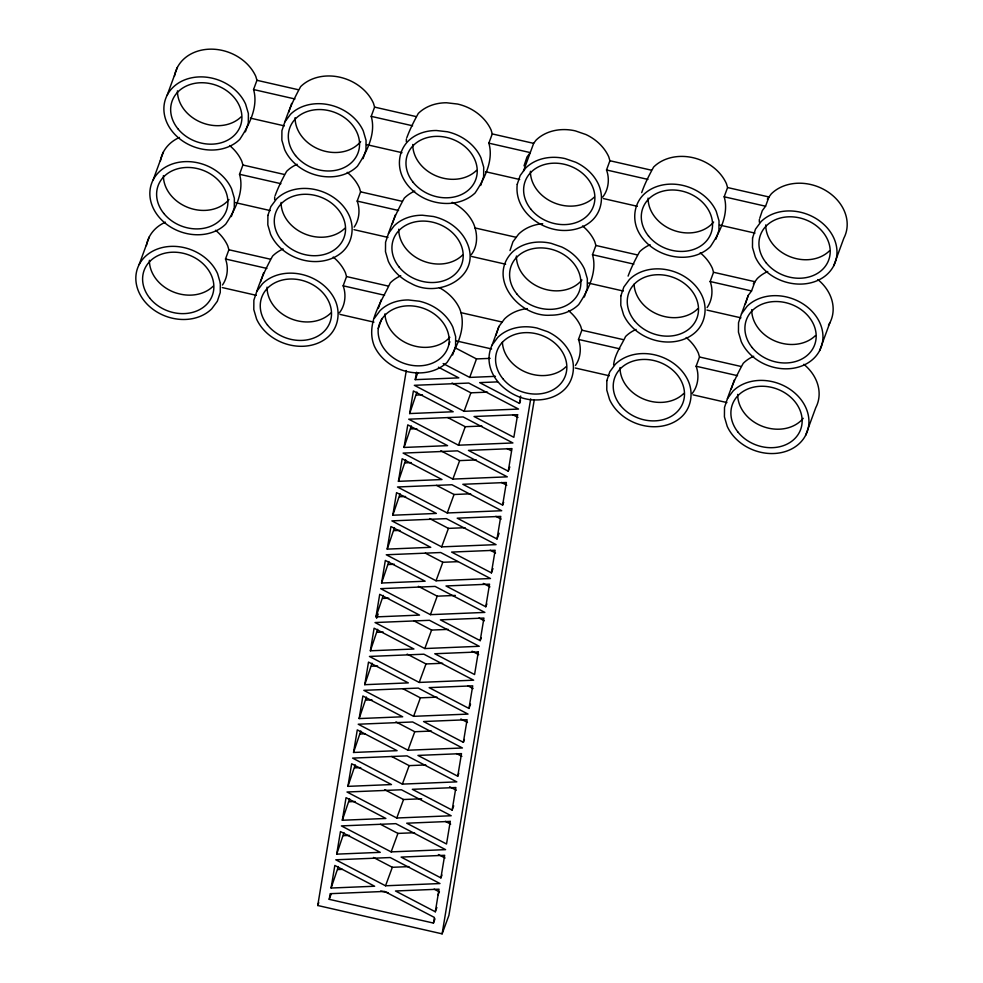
<?xml version="1.0" encoding="UTF-8"?>
<svg xmlns="http://www.w3.org/2000/svg" width="983" height="983" viewBox="0 0 983 983"><rect width="100%" height="100%" fill="white"/><g stroke="black" fill="none" stroke-linecap="round" stroke-linejoin="round"><path stroke-width="1.47" d="M274.662 199.635L274.687 196.932M406.348 141.724L406.372 139.021M613.613 364.804C614.707 354.494 621.281 345.66 625.581 336.493A43.264 35.585 20.2 0 1 636.062 329.44M759.331 222.158L759.343 219.455M534.224 400.032L448.912 915.37L442.117 933.85L317.742 905.503L406.298 370.53M329.219 899.334L330.165 893.682L384.599 891.434L434.375 917.434L433.442 923.074L329.219 899.334L331.308 893.645M331.099 888.03L334.834 865.445L374.646 886.236L331.099 888.03L338.385 866.539M336.702 854.141L340.45 831.544L380.261 852.347L336.702 854.141L343.989 832.65M342.317 820.252L346.053 797.655L385.877 818.458L342.317 820.252L349.604 798.749M347.921 786.363L351.668 763.766L391.48 784.557L347.921 786.363L355.219 764.86M353.536 752.474L357.284 729.878L397.095 750.668L353.536 752.474L360.822 730.971M359.151 718.573L362.887 695.989L402.698 716.779L359.151 718.573L366.438 697.082M364.754 684.684L368.502 662.087L408.314 682.89L364.754 684.684L372.041 663.193M370.37 650.795L374.105 628.198L413.929 649.001L370.37 650.795L377.656 629.292M375.985 616.906L379.721 594.31L419.532 615.1L375.985 616.906L383.272 595.403M381.588 583.017L385.336 560.421L425.147 581.211L381.588 583.017L388.875 561.514M387.204 549.116L390.939 526.532L430.751 547.322L387.204 549.116L394.49 527.625M392.807 515.227L396.554 492.63L436.366 513.433L392.807 515.227L400.093 493.736M398.422 481.338L402.158 458.742L441.981 479.544L398.422 481.338L405.709 459.835M404.038 447.449L407.773 424.853L447.584 445.643L404.038 447.449L411.324 425.946M409.641 413.56L413.388 390.964L453.2 411.754L409.641 413.56L416.927 392.057M438.418 367.212L458.815 377.865L415.256 379.659L416.485 372.262M435.309 911.782L439.045 889.185L395.485 890.991L435.309 911.782L436.87 907.518M440.912 877.893L444.66 855.296L401.101 857.09L440.912 877.893L441.957 875.042M452.143 810.103L455.879 787.518L412.319 789.312L452.143 810.103L453.704 805.839M457.746 776.214L461.494 753.617L417.935 755.423L457.746 776.214L458.791 773.375M463.362 742.325L467.097 719.728L423.55 721.534L463.362 742.325L464.406 739.486M468.965 708.436L472.712 685.839L429.153 687.633L468.965 708.436L470.538 704.172M480.196 640.646L483.931 618.061L440.372 619.855L480.196 640.646L481.24 637.807M485.799 606.757L489.546 584.16L445.987 585.966L485.799 606.757L486.843 603.918M491.414 572.868L495.149 550.271L451.602 552.077L491.414 572.868L492.974 568.604M497.017 538.979L500.765 516.382L457.206 518.176L497.017 538.979L499.106 533.29M502.632 505.09L506.38 482.493L462.821 484.287L502.632 505.09L503.677 502.239M508.248 471.189L511.983 448.604L468.436 450.398L508.248 471.189L509.808 466.925M497.496 381.883L479.655 382.62L519.466 403.411L520.695 396.014M442.117 933.85L530.685 398.877M245.369 131.845L248.306 123.035L248.392 113.573L245.603 104.1A43.264 35.585 20.2 0 0 183.76 80.262A43.264 35.585 20.2 0 0 174.802 134.339A43.264 35.585 20.2 0 0 239.754 139.402C249.055 125.357 258.615 106.729 253.553 89.539L256.944 80.299L255.789 76.367A43.264 35.585 20.2 0 0 211.247 49.15A43.264 35.585 20.2 0 0 174.458 76.158M231.337 216.567L234.286 207.757L234.372 198.296L231.583 188.822A43.264 35.585 20.2 0 0 169.727 164.984A43.264 35.585 20.2 0 0 160.782 219.074A43.264 35.585 20.2 0 0 225.734 224.124C235.035 210.092 244.583 191.452 239.52 174.274L242.912 165.021L241.757 161.101A43.264 35.585 20.2 0 0 229.592 145.533M284.873 121.88L281.924 130.69L281.851 140.151L284.64 149.625A43.264 35.585 20.2 0 0 357.419 166.213C366.72 152.168 376.268 133.541 371.205 116.35L374.597 107.11L373.442 103.178A43.264 35.585 20.2 0 0 300.663 86.602C294.445 97.845 289.027 109.518 284.873 121.88L290.476 114.323A43.264 35.585 20.2 0 1 363.268 130.911L366.045 140.385L365.971 149.846L363.022 158.656M288.719 112.209L291.656 103.399M275.105 195.678C278.238 187.225 282.268 179.164 286.631 171.325A43.264 35.585 20.2 0 1 297.112 164.272M256.821 291.337L253.872 300.147L253.798 309.608L256.588 319.082A43.264 35.585 20.2 0 0 329.366 335.67C338.545 326.442 340.45 312.09 335.203 300.368A43.264 35.585 20.2 0 0 262.424 283.78L256.821 291.337C260.962 278.975 266.393 267.302 272.61 256.059A43.264 35.585 20.2 0 1 283.092 248.994M260.667 281.666L263.604 272.856M406.79 137.767C409.923 129.314 413.954 121.253 418.316 113.414A43.264 35.585 20.2 0 1 446.552 102.773L457.636 104.051A43.264 35.585 20.2 0 1 491.107 129.989L492.262 133.921L488.858 143.162C493.933 160.352 484.373 178.98 475.072 193.024C461.703 205.472 441.109 206.037 425.086 198.701A43.264 35.585 20.2 0 1 402.293 176.436C397.046 164.714 398.951 150.362 408.142 141.134A43.264 35.585 20.2 0 1 436.378 130.506L447.449 131.771A43.264 35.585 20.2 0 1 480.92 157.722L483.71 167.196L483.624 176.657L480.687 185.468M388.506 233.426L385.557 242.236L385.483 251.697L388.273 261.171A43.264 35.585 20.2 0 0 411.054 283.436C438.369 299.188 482.493 276.641 466.888 242.445A43.264 35.585 20.2 0 0 433.429 216.506L422.346 215.228A43.264 35.585 20.2 0 0 394.109 225.869L388.506 233.426C392.647 221.052 398.078 209.379 404.296 198.136A43.264 35.585 20.2 0 1 414.777 191.083M392.352 223.743L395.289 214.933M400.745 275.805A43.264 35.585 20.2 0 0 390.263 282.871C381.343 302.15 365.467 323.788 374.24 345.893A43.264 35.585 20.2 0 0 397.034 368.158C413.057 375.494 433.65 374.928 447.019 362.481C457.083 347.343 467.134 326.97 459.651 308.699A43.264 35.585 20.2 0 0 439.376 287.7M378.32 308.478L381.269 299.668M452.635 354.924L455.571 346.114L455.657 336.653L452.868 327.179A43.264 35.585 20.2 0 0 419.397 301.228L408.326 299.962A43.264 35.585 20.2 0 0 380.089 310.591L374.474 318.148M524.037 165.832L526.974 157.022L530.255 152.598L488.858 143.162M510.005 250.567L512.954 241.744L518.557 234.187A43.264 35.585 20.2 0 1 542.702 223.719M492.139 344.959C479.139 372.79 509.206 400.88 536.448 399.934A43.264 35.585 20.2 0 0 564.684 389.293C573.863 380.065 575.768 365.713 570.521 353.991A43.264 35.585 20.2 0 0 547.728 331.726L537.05 328.052A43.264 35.585 20.2 0 0 497.742 337.402L492.139 344.959L498.922 326.479L504.525 318.922A43.264 35.585 20.2 0 1 527.318 308.588M495.973 335.289L498.922 326.479M584.32 297.013L587.256 288.191L587.342 278.73L584.553 269.268A43.264 35.585 20.2 0 0 561.76 247.003L551.082 243.317A43.264 35.585 20.2 0 0 511.774 252.68C487.089 278.889 519.774 317.521 550.468 315.199A43.264 35.585 20.2 0 0 578.704 304.57C588.006 290.526 597.566 271.898 592.491 254.708L595.895 245.467L594.727 241.535A43.264 35.585 20.2 0 0 582.563 225.967M641.69 192.643C644.787 183.686 649.099 175.281 653.634 167.036A43.264 35.585 20.2 0 1 726.412 183.624L727.58 187.544L724.176 196.784C729.251 213.975 719.691 232.615 710.39 246.647A43.264 35.585 20.2 0 1 637.611 230.059C632.364 218.337 634.268 203.985 643.46 194.757A43.264 35.585 20.2 0 1 716.238 211.345L719.028 220.819L718.942 230.28L715.993 239.09M628.088 276.112C631.209 267.671 635.239 259.598 639.614 251.759A43.264 35.585 20.2 0 1 650.095 244.706M759.773 218.201L762.292 210.645L765.573 206.221L768.964 196.981L727.58 187.544M741.477 313.86L738.528 322.67L738.454 332.131L741.243 341.605A43.264 35.585 20.2 0 0 803.086 365.443A43.264 35.585 20.2 0 0 812.044 311.353A43.264 35.585 20.2 0 0 747.08 306.303L741.477 313.86L748.26 295.379L751.553 290.956L754.944 281.703L713.547 272.279L712.392 268.347A43.264 35.585 20.2 0 0 700.228 252.778M745.323 304.189L748.26 295.379M727.457 398.582L724.508 407.404L724.422 416.866L727.211 426.327A43.264 35.585 20.2 0 0 789.054 450.177A43.264 35.585 20.2 0 0 798.012 396.088A43.264 35.585 20.2 0 0 733.06 391.025L727.457 398.582C731.598 386.221 737.029 374.548 743.246 363.305A43.264 35.585 20.2 0 1 753.715 356.251M731.291 388.912L734.24 380.102M167.221 95.068L177.395 67.348M153.188 179.803L163.375 152.07M139.156 264.525L149.342 236.805M222.465 285.021C227.675 277.648 228.634 267.425 225.5 258.996L228.892 249.756L227.737 245.824A43.264 35.585 20.2 0 0 215.56 230.255M354.15 227.11C359.36 219.737 360.319 209.514 357.185 201.085L360.577 191.832L359.422 187.913A43.264 35.585 20.2 0 0 347.245 172.344M339.295 312.95C345.242 305.492 346.434 294.667 343.153 285.807L346.544 276.567L345.389 272.635A43.264 35.585 20.2 0 0 333.225 257.067M449.895 341.74L448.85 344.578A36.383 29.92 20.2 0 1 408.879 364.779A36.383 29.92 20.2 0 1 378.258 328.494L381.908 318.541M415.256 379.659L417.861 372.557M523.472 171.079L533.658 143.358L535.981 140.225A43.264 35.585 20.2 0 1 575.288 130.862L585.966 134.548A43.264 35.585 20.2 0 1 608.76 156.813L609.915 160.733L606.523 169.973C609.804 178.832 608.612 189.658 602.665 197.116M376.612 618.282L378.172 614.019M443.161 363.563L469.702 377.411L476.485 358.93L490.112 358.365M464.087 411.312L518.533 409.063L468.768 383.063L414.322 385.311L464.087 411.312L470.882 392.819L487.507 392.131M458.471 445.201L512.917 442.952L463.153 416.952L408.707 419.2L458.471 445.201L465.266 426.72L481.903 426.032M452.868 479.09L507.314 476.841L457.537 450.853L403.104 453.089L452.868 479.09L459.651 460.609L476.288 459.921M447.253 512.979L501.699 510.73L451.934 484.742L397.488 486.99L447.253 512.979L454.048 494.498L470.685 493.81M441.65 546.867L496.083 544.631L446.319 518.631L391.873 520.879L441.65 546.867L448.432 528.387L465.07 527.699M436.034 580.769L490.48 578.52L440.703 552.52L386.27 554.768L436.034 580.769L442.817 562.276L457.943 561.662M317.742 905.503L318.787 902.664M430.419 614.658L484.865 612.409L435.1 586.409L380.654 588.657L430.419 614.658L437.214 596.177L455.362 595.428M424.816 648.547L479.262 646.298L429.485 620.31L375.039 622.546L424.816 648.547L431.598 630.066L448.236 629.378M519.466 403.411L520.511 400.572M419.2 682.435L473.646 680.187L423.882 654.199L369.436 656.447L419.2 682.435L425.995 663.955L442.62 663.267M413.597 716.324L468.031 714.088L418.266 688.088L363.821 690.336L413.597 716.324L420.38 697.844L437.017 697.156M407.982 750.226L462.428 747.977L412.651 721.977L358.217 724.225L407.982 750.226L414.765 731.733L431.402 731.045M402.366 784.115L456.812 781.866L407.048 755.866L352.602 758.114L402.366 784.115L409.161 765.634L425.799 764.946M396.763 818.003L451.197 815.755L401.433 789.767L346.987 792.003L396.763 818.003L403.546 799.523L421.695 798.774M575.436 365.467C580.646 358.082 581.617 347.859 578.471 339.43L581.862 330.19L580.707 326.27A43.264 35.585 20.2 0 0 568.543 310.689M391.148 851.892L445.594 849.644L395.83 823.656L341.384 825.904L391.148 851.892L397.931 833.412L414.568 832.724M385.533 885.781L439.979 883.545L390.214 857.545L335.768 859.793L385.533 885.781L392.328 867.301L408.965 866.613M438.111 894.837L439.155 891.986M433.442 923.074L435.002 918.81M707.121 307.544C712.331 300.171 713.302 289.948 710.156 281.519L713.547 272.279M692.265 393.384C698.225 385.926 699.405 375.101 696.124 366.241L699.515 357.001L698.36 353.081A43.264 35.585 20.2 0 0 686.195 337.501M833.658 265.901L843.844 238.181A43.264 35.585 20.2 0 0 826.248 190.837A43.264 35.585 20.2 0 0 771.299 193.848L767.33 199.193M819.625 350.636L829.812 322.903M805.605 435.358L815.779 407.638A43.264 35.585 20.2 0 0 803.848 364.312M470.98 255.027C478.033 246.377 477.799 233.893 473.683 223.964A43.264 35.585 20.2 0 0 452.155 202.314M753.297 283.915L757.266 278.57A43.264 35.585 20.2 0 1 767.748 271.517M469.702 377.411L495.444 376.354M416.436 395.068L422.444 394.822M410.82 428.957L416.829 428.711M405.205 462.858L411.213 462.6M399.602 496.747L405.61 496.501M393.986 530.636L399.995 530.39M388.383 564.525L394.392 564.279M382.768 598.414L388.776 598.168M377.153 632.315L383.161 632.057M371.549 666.204L377.558 665.958M365.934 700.093L371.943 699.847M360.331 733.982L364.828 733.797M354.716 767.87L360.724 767.625M349.1 801.772L355.109 801.514M343.497 835.661L349.506 835.415M337.882 869.55L342.391 869.365M256.944 80.299L298.341 89.736M374.597 107.11L415.993 116.547M492.262 133.921L533.658 143.358M609.915 160.733L651.311 170.17M253.553 89.539L294.949 98.976M371.205 116.35L412.602 125.787M606.523 169.973L647.92 179.41M724.176 196.784L765.573 206.221M250.346 118.12L284.357 125.873M366.536 144.599L402.01 152.684M485.663 171.742L519.675 179.496M603.329 198.554L637.328 206.307M719.507 225.033L754.981 233.118M242.912 165.021L284.308 174.458M360.577 191.832L401.973 201.269M595.895 245.467L637.279 254.892M239.52 174.274L280.917 183.698M357.185 201.085L398.57 210.509M474.838 227.896L516.235 237.321M592.491 254.708L633.888 264.132M710.156 281.519L751.553 290.956M234.851 202.51L270.325 210.595M353.978 229.666L387.99 237.407M471.643 256.477L505.643 264.218M587.822 282.944L623.296 291.029M706.961 310.1L740.961 317.841M228.892 249.756L270.288 259.193M346.544 276.567L387.941 286.004M581.862 330.19L623.259 339.626M699.515 357.001L740.912 366.438M225.5 258.996L266.885 268.433M343.153 285.807L384.55 295.244M460.806 312.619L502.202 322.055M578.471 339.43L619.868 348.867M696.124 366.241L737.52 375.678M222.293 287.577L256.305 295.33M339.958 314.388L373.958 322.141M456.137 340.868L491.611 348.953M575.276 368.011L609.276 375.764M692.929 394.822L726.928 402.575M380.679 891.028L388.113 892.724M455.264 347.847L476.485 358.93M452.045 382.989L470.882 392.819M512.684 414.654L517.992 417.431M447.781 417.578L465.266 426.72M507.068 448.555L511.049 450.632M440.826 450.767L459.651 460.609M501.465 482.444L506.773 485.221M436.563 485.369L454.048 494.498M495.85 516.333L501.158 519.11M429.608 518.557L448.432 528.387M490.234 550.222L495.543 552.999M425.332 553.146L442.817 562.276M483.304 583.423L489.939 586.888M418.377 586.335L437.214 596.177M479.016 618.012L484.324 620.777M414.113 620.924L431.598 630.066M472.073 651.201L478.709 654.666M407.159 654.113L425.995 663.955M467.797 685.79L473.106 688.567M402.895 688.714L420.38 697.844M460.855 718.991L467.49 722.456M395.94 721.903L414.765 731.733M456.579 753.568L461.887 756.345M391.676 756.492L409.161 765.634M449.636 786.769L456.272 790.234M384.722 789.681L403.546 799.523M445.348 821.358L450.656 824.123M380.446 824.282L397.931 833.412M438.418 854.559L445.053 858.024M373.491 857.471L392.328 867.301M434.13 889.136L439.438 891.913M817.881 279.59A43.264 35.585 20.2 0 1 828.472 325.213M146.393 245.615A43.264 35.585 20.2 0 1 165.427 222.183M160.426 160.88A43.264 35.585 20.2 0 1 179.459 137.46M241.191 116.768A36.346 29.883 20.2 0 1 201.38 122.482A36.346 29.883 20.2 0 1 177.444 90.866M360.65 141.613A36.346 29.883 20.2 0 1 320.507 149.871A36.346 29.883 20.2 0 1 295.097 117.677M228.965 199.524A36.346 29.883 20.2 0 1 188.822 207.782A36.346 29.883 20.2 0 1 163.411 175.601M213.139 286.225A36.346 29.883 20.2 0 1 173.327 291.939A36.346 29.883 20.2 0 1 149.391 260.323M344.824 228.302A36.346 29.883 20.2 0 1 305.013 234.028A36.346 29.883 20.2 0 1 281.077 202.412M330.792 313.036A36.346 29.883 20.2 0 1 290.98 318.75A36.346 29.883 20.2 0 1 267.044 287.134M476.509 170.391A36.346 29.883 20.2 0 1 436.698 176.117A36.346 29.883 20.2 0 1 412.762 144.489M462.477 255.113A36.346 29.883 20.2 0 1 422.665 260.839A36.346 29.883 20.2 0 1 398.729 229.223M581.936 279.971A36.346 29.883 20.2 0 1 541.805 288.216A36.346 29.883 20.2 0 1 516.394 256.035M566.11 366.659A36.346 29.883 20.2 0 1 527.035 372.68A36.346 29.883 20.2 0 1 502.387 342.096M683.775 393.47A36.346 29.883 20.2 0 1 643.951 399.196A36.346 29.883 20.2 0 1 620.015 367.568M697.795 308.748A36.346 29.883 20.2 0 1 658.721 314.757A36.346 29.883 20.2 0 1 634.072 284.185M713.621 222.047A36.346 29.883 20.2 0 1 673.49 230.305A36.346 29.883 20.2 0 1 648.08 198.111M594.162 197.202A36.346 29.883 20.2 0 1 554.351 202.928A36.346 29.883 20.2 0 1 530.415 171.3M449.821 337.267A36.383 29.92 20.2 0 1 410.501 344.787A36.383 29.92 20.2 0 1 384.931 313.86M378.258 328.494A36.346 29.883 20.2 0 1 418.463 306.88A36.346 29.883 20.2 0 1 448.85 344.578M803.222 418.316A36.346 29.883 20.2 0 1 763.091 426.573A36.346 29.883 20.2 0 1 737.68 394.38M815.46 335.559A36.346 29.883 20.2 0 1 775.636 341.273A36.346 29.883 20.2 0 1 751.7 309.657M829.48 250.825A36.346 29.883 20.2 0 1 789.668 256.551A36.346 29.883 20.2 0 1 765.732 224.935M220.339 283.03L220.253 292.492L217.317 301.302L211.701 308.859A43.264 35.585 20.2 0 1 146.75 303.796A43.264 35.585 20.2 0 1 155.707 249.719A43.264 35.585 20.2 0 1 217.55 273.557L220.339 283.03M267.904 215.424L267.818 224.886L270.608 234.359A43.264 35.585 20.2 0 0 343.386 250.935C352.578 241.72 354.482 227.356 349.235 215.633A43.264 35.585 20.2 0 0 276.456 199.058L270.841 206.614L267.904 215.424M517.242 184.312C514.035 210.337 540.195 230.587 564.5 230.477A43.264 35.585 20.2 0 0 592.737 219.836C601.915 210.608 603.82 196.256 598.573 184.534A43.264 35.585 20.2 0 0 575.78 162.269L565.114 158.595A43.264 35.585 20.2 0 0 525.794 167.946L520.191 175.502L517.242 184.312M606.843 380.581L606.769 390.054L609.558 399.516A43.264 35.585 20.2 0 0 682.337 416.104C691.516 406.876 693.433 392.524 688.186 380.802A43.264 35.585 20.2 0 0 615.395 364.214L609.792 371.771L606.843 380.581M620.875 295.858L620.789 305.32L623.578 314.793A43.264 35.585 20.2 0 0 696.369 331.382C705.548 322.154 707.453 307.802 702.206 296.08A43.264 35.585 20.2 0 0 629.427 279.491L623.824 287.048L620.875 295.858M752.56 237.947L752.474 247.409L755.263 256.882A43.264 35.585 20.2 0 0 817.119 280.72A43.264 35.585 20.2 0 0 826.064 226.631A43.264 35.585 20.2 0 0 761.112 221.568L755.509 229.125L752.56 237.947M450.263 821.407L446.528 844.004L406.716 823.201L450.263 821.407M478.316 651.95L474.58 674.547L434.769 653.744L478.316 651.95M517.599 414.703L513.851 437.3L474.039 416.509L517.599 414.703M163.829 213.471A36.346 29.883 20.2 0 0 225.082 213.63A36.346 29.883 20.2 0 0 187.876 167.454A36.346 29.883 20.2 0 0 163.829 213.471M281.494 240.282A36.346 29.883 20.2 0 0 342.748 240.442A36.346 29.883 20.2 0 0 305.529 194.265A36.346 29.883 20.2 0 0 281.494 240.282M399.147 267.093A36.346 29.883 20.2 0 0 460.4 267.253A36.346 29.883 20.2 0 0 423.181 221.077A36.346 29.883 20.2 0 0 399.147 267.093M516.812 293.905A36.346 29.883 20.2 0 0 578.065 294.064A36.346 29.883 20.2 0 0 540.847 247.9A36.346 29.883 20.2 0 0 516.812 293.905M295.514 155.547A36.346 29.883 20.2 0 0 356.768 155.707A36.346 29.883 20.2 0 0 319.561 109.543A36.346 29.883 20.2 0 0 295.514 155.547M177.862 128.736A36.346 29.883 20.2 0 0 239.115 128.896A36.346 29.883 20.2 0 0 201.896 82.732A36.346 29.883 20.2 0 0 177.862 128.736M149.809 298.193A36.346 29.883 20.2 0 0 211.062 298.353A36.346 29.883 20.2 0 0 173.844 252.189A36.346 29.883 20.2 0 0 149.809 298.193M267.462 325.004A36.346 29.883 20.2 0 0 328.715 325.164A36.346 29.883 20.2 0 0 291.496 279A36.346 29.883 20.2 0 0 267.462 325.004M502.78 378.627A36.346 29.883 20.2 0 0 564.033 378.799A36.346 29.883 20.2 0 0 526.814 332.623A36.346 29.883 20.2 0 0 502.78 378.627M413.179 182.359A36.346 29.883 20.2 0 0 474.433 182.531A36.346 29.883 20.2 0 0 437.214 136.354A36.346 29.883 20.2 0 0 413.179 182.359M530.832 209.17A36.346 29.883 20.2 0 0 592.085 209.342A36.346 29.883 20.2 0 0 554.867 163.166A36.346 29.883 20.2 0 0 530.832 209.17M648.497 235.981A36.346 29.883 20.2 0 0 709.751 236.153A36.346 29.883 20.2 0 0 672.532 189.977A36.346 29.883 20.2 0 0 648.497 235.981M634.465 320.716A36.346 29.883 20.2 0 0 695.718 320.876A36.346 29.883 20.2 0 0 658.499 274.712A36.346 29.883 20.2 0 0 634.465 320.716M620.433 405.438A36.346 29.883 20.2 0 0 681.698 405.61A36.346 29.883 20.2 0 0 644.479 359.434A36.346 29.883 20.2 0 0 620.433 405.438M738.098 432.25A36.346 29.883 20.2 0 0 799.351 432.422A36.346 29.883 20.2 0 0 762.132 386.245A36.346 29.883 20.2 0 0 738.098 432.25M752.118 347.527A36.346 29.883 20.2 0 0 813.383 347.687A36.346 29.883 20.2 0 0 776.165 301.523A36.346 29.883 20.2 0 0 752.118 347.527M766.15 262.805A36.346 29.883 20.2 0 0 827.403 262.965A36.346 29.883 20.2 0 0 790.185 216.788A36.346 29.883 20.2 0 0 766.15 262.805"/></g></svg>
